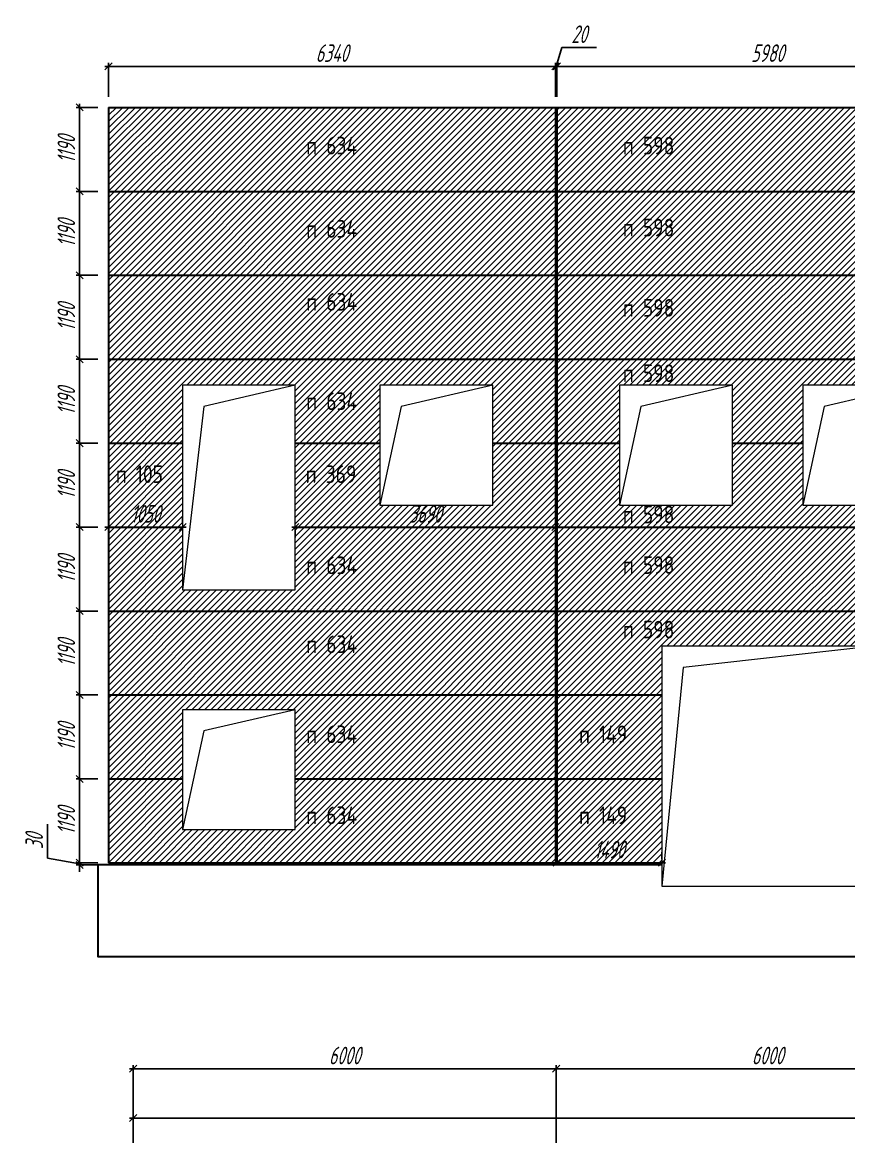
# Model space of a CAD drawing. Header units: millimetres. Extents: x -351329 to 406471, y -382937 to 111767.
# Drawn here: x -62228 to -50513, y -115689 to -99657 of the extents above; entities that cross this region are included whole.
import ezdxf

# ---------------------------------------------------------------- set-up
doc = ezdxf.new("R2010")
doc.units = ezdxf.units.MM
for name, color, linetype, lineweight in [('_Окна_двери', 131, 'Continuous', 15), ('_Оси', 90, 'Continuous', 13), ('_Размеры', 120, 'Continuous', 13), ('_Сендвичи', 230, 'Continuous', 30), ('_Стены', 7, 'Continuous', 30), ('выноска', 7, 'Continuous', 13), ('Нумерация RAL 6024', 91, 'Continuous', 30)]:
    doc.layers.add(name, color=color, linetype=linetype, lineweight=lineweight)
doc.layers.add('RAL 6024', color=7, linetype='Continuous', lineweight=13, true_color=0x008754)
doc.styles.add('Museo sans', font='CS_Gost2304.shx')
doc.styles.add('СПДС_размеры', font='spdswin.shx', dxfattribs={"width": 0.8, "oblique": 15})
doc.dimstyles.new('СПДС', dxfattribs={"dimtxt": 2.5, "dimasz": 1, "dimexe": 0.5, "dimexo": 1.5, "dimtad": 1, "dimdec": 0, "dimtxsty": 'СПДС_размеры', "dimblk": 'OBLIQUE', "dimcen": 2.5, "dimdle": 0.5, "dimadec": 8, "dimazin": 0, "dimtfac": 1, "dimtdec": 0, "dimtix": 1, "dimtmove": 0, "dimatfit": 3, "dimfxl": 1, "dimarcsym": 0})

# ---------------------------------------------------------------- blocks, each defined once
blk = doc.blocks.new('_Oblique')
at = {"layer": 'выноска', "color": 0, "lineweight": -2}
blk.add_line((-0.5, -0.5), (0.5, 0.5), dxfattribs=at)
blk = doc.blocks.new('*D258')
at = {"layer": '_Оси', "color": 0, "lineweight": -2, "transparency": 16777216}
for p, q in [((-60709, -115189), (-12609, -115189)), ((-60659, -115539), (-60659, -115139)), ((-12659, -115539), (-12659, -115139))]:
    blk.add_line(p, q, dxfattribs=at)
at = {"layer": 'Defpoints', "color": 0, "transparency": 16777216}
for p in [(-12659, -115189), (-60659, -115689), (-12659, -115689)]:
    blk.add_point(p, dxfattribs=at)
at = {"layer": '_Оси', "color": 0, "lineweight": -2, "transparency": 16777216, "xscale": 100, "yscale": 100, "zscale": 100, "rotation": 180}
blk.add_blockref('_Oblique', (-60659, -115189), dxfattribs=at)
at = {"layer": '_Оси', "color": 0, "lineweight": -2, "transparency": 16777216, "xscale": 100, "yscale": 100, "zscale": 100}
blk.add_blockref('_Oblique', (-12659, -115189), dxfattribs=at)
at = {"layer": '_Оси', "color": 0, "lineweight": 25, "transparency": 16777216, "insert": (-36659, -115001.5), "char_height": 250, "attachment_point": 5, "style": 'СПДС_размеры'}
blk.add_mtext('48000', dxfattribs=at)
blk = doc.blocks.new('*D259')
at = {"layer": '_Оси', "color": 0, "lineweight": -2, "transparency": 16777216}
for p, q in [((-60659, -115539), (-60659, -114439)), ((-54659, -115539), (-54659, -114439)), ((-60709, -114489), (-54609, -114489))]:
    blk.add_line(p, q, dxfattribs=at)
at = {"layer": 'Defpoints', "color": 0, "transparency": 16777216}
for p in [(-54659, -114489), (-60659, -115689), (-54659, -115689)]:
    blk.add_point(p, dxfattribs=at)
at = {"layer": '_Оси', "color": 0, "lineweight": -2, "transparency": 16777216, "xscale": 100, "yscale": 100, "zscale": 100, "rotation": 180}
blk.add_blockref('_Oblique', (-60659, -114489), dxfattribs=at)
at = {"layer": '_Оси', "color": 0, "lineweight": -2, "transparency": 16777216, "xscale": 100, "yscale": 100, "zscale": 100}
blk.add_blockref('_Oblique', (-54659, -114489), dxfattribs=at)
at = {"layer": '_Оси', "color": 0, "lineweight": 25, "transparency": 16777216, "insert": (-57659, -114301.5), "char_height": 250, "attachment_point": 5, "style": 'СПДС_размеры'}
blk.add_mtext('6000', dxfattribs=at)
blk = doc.blocks.new('*D260')
at = {"layer": '_Оси', "color": 0, "lineweight": -2, "transparency": 16777216}
for p, q in [((-54659, -115539), (-54659, -114439)), ((-48659, -115539), (-48659, -114439)), ((-54709, -114489), (-48609, -114489))]:
    blk.add_line(p, q, dxfattribs=at)
at = {"layer": 'Defpoints', "color": 0, "transparency": 16777216}
for p in [(-48659, -114489), (-54659, -115689), (-48659, -115689)]:
    blk.add_point(p, dxfattribs=at)
at = {"layer": '_Оси', "color": 0, "lineweight": -2, "transparency": 16777216, "xscale": 100, "yscale": 100, "zscale": 100, "rotation": 180}
blk.add_blockref('_Oblique', (-54659, -114489), dxfattribs=at)
at = {"layer": '_Оси', "color": 0, "lineweight": -2, "transparency": 16777216, "xscale": 100, "yscale": 100, "zscale": 100}
blk.add_blockref('_Oblique', (-48659, -114489), dxfattribs=at)
at = {"layer": '_Оси', "color": 0, "lineweight": 25, "transparency": 16777216, "insert": (-51659, -114301.5), "char_height": 250, "attachment_point": 5, "style": 'СПДС_размеры'}
blk.add_mtext('6000', dxfattribs=at)
blk = doc.blocks.new('*U267')
at = {"color": 0, "ltscale": 100}
blk.add_lwpolyline([(0, 0), (1600, 0), (1600, 1700), (0, 1700)], close=True, dxfattribs=at)
blk.add_lwpolyline([(1600, 1700), (300, 1400), (0, 0)], dxfattribs=at)
blk = doc.blocks.new('*U268')
at = {"color": 0, "ltscale": 100}
blk.add_lwpolyline([(0, 0), (3000, 0), (3000, 3400), (0, 3400)], close=True, dxfattribs=at)
blk.add_lwpolyline([(3000, 3400), (300, 3100), (0, 0)], dxfattribs=at)
blk = doc.blocks.new('*U271')
at = {"color": 0, "ltscale": 100}
blk.add_lwpolyline([(0, 0), (1600, 0), (1600, 2900), (0, 2900)], close=True, dxfattribs=at)
blk.add_lwpolyline([(1600, 2900), (300, 2600), (0, 0)], dxfattribs=at)
blk = doc.blocks.new('*D272')
at = {"layer": '_Размеры', "color": 0, "lineweight": -2, "ltscale": 100, "transparency": 16777216}
for p, q in [((-61420, -100809), (-61420, -102099)), ((-61159, -100859), (-61470, -100859)), ((-61159, -102049), (-61470, -102049))]:
    blk.add_line(p, q, dxfattribs=at)
at = {"layer": 'Defpoints', "color": 0, "ltscale": 100, "transparency": 16777216}
for p in [(-61009, -100859), (-61420, -102049), (-61009, -102049)]:
    blk.add_point(p, dxfattribs=at)
at = {"layer": '_Размеры', "color": 0, "lineweight": -2, "ltscale": 100, "transparency": 16777216, "xscale": 100, "yscale": 100, "zscale": 100}
for p, rotation in [((-61420, -100859), 90), ((-61420, -102049), 270)]:
    blk.add_blockref('_Oblique', p, dxfattribs=dict(at, rotation=rotation))
at = {"layer": '_Размеры', "color": 0, "ltscale": 100, "transparency": 16777216, "insert": (-61607.5, -101454), "char_height": 250, "attachment_point": 5, "rotation": 90, "style": 'СПДС_размеры'}
blk.add_mtext('1190', dxfattribs=at)
blk = doc.blocks.new('*D273')
at = {"layer": '_Размеры', "color": 0, "lineweight": -2, "ltscale": 100, "transparency": 16777216}
for p, q in [((-61159, -102049), (-61470, -102049)), ((-61420, -101999), (-61420, -103289)), ((-61159, -103239), (-61470, -103239))]:
    blk.add_line(p, q, dxfattribs=at)
at = {"layer": 'Defpoints', "color": 0, "ltscale": 100, "transparency": 16777216}
for p in [(-61009, -102049), (-61420, -103239), (-61009, -103239)]:
    blk.add_point(p, dxfattribs=at)
at = {"layer": '_Размеры', "color": 0, "lineweight": -2, "ltscale": 100, "transparency": 16777216, "xscale": 100, "yscale": 100, "zscale": 100}
for p, rotation in [((-61420, -102049), 90), ((-61420, -103239), 270)]:
    blk.add_blockref('_Oblique', p, dxfattribs=dict(at, rotation=rotation))
at = {"layer": '_Размеры', "color": 0, "ltscale": 100, "transparency": 16777216, "insert": (-61607.5, -102644), "char_height": 250, "attachment_point": 5, "rotation": 90, "style": 'СПДС_размеры'}
blk.add_mtext('1190', dxfattribs=at)
blk = doc.blocks.new('*D274')
at = {"layer": '_Размеры', "color": 0, "lineweight": -2, "ltscale": 100, "transparency": 16777216}
for p, q in [((-61159, -103239), (-61470, -103239)), ((-61420, -103189), (-61420, -104479)), ((-61159, -104429), (-61470, -104429))]:
    blk.add_line(p, q, dxfattribs=at)
at = {"layer": 'Defpoints', "color": 0, "ltscale": 100, "transparency": 16777216}
for p in [(-61009, -103239), (-61420, -104429), (-61009, -104429)]:
    blk.add_point(p, dxfattribs=at)
at = {"layer": '_Размеры', "color": 0, "lineweight": -2, "ltscale": 100, "transparency": 16777216, "xscale": 100, "yscale": 100, "zscale": 100}
for p, rotation in [((-61420, -103239), 90), ((-61420, -104429), 270)]:
    blk.add_blockref('_Oblique', p, dxfattribs=dict(at, rotation=rotation))
at = {"layer": '_Размеры', "color": 0, "ltscale": 100, "transparency": 16777216, "insert": (-61607.5, -103834), "char_height": 250, "attachment_point": 5, "rotation": 90, "style": 'СПДС_размеры'}
blk.add_mtext('1190', dxfattribs=at)
blk = doc.blocks.new('*D275')
at = {"layer": '_Размеры', "color": 0, "lineweight": -2, "ltscale": 100, "transparency": 16777216}
for p, q in [((-61159, -104429), (-61470, -104429)), ((-61420, -104379), (-61420, -105669)), ((-61159, -105619), (-61470, -105619))]:
    blk.add_line(p, q, dxfattribs=at)
at = {"layer": 'Defpoints', "color": 0, "ltscale": 100, "transparency": 16777216}
for p in [(-61009, -104429), (-61420, -105619), (-61009, -105619)]:
    blk.add_point(p, dxfattribs=at)
at = {"layer": '_Размеры', "color": 0, "lineweight": -2, "ltscale": 100, "transparency": 16777216, "xscale": 100, "yscale": 100, "zscale": 100}
for p, rotation in [((-61420, -104429), 90), ((-61420, -105619), 270)]:
    blk.add_blockref('_Oblique', p, dxfattribs=dict(at, rotation=rotation))
at = {"layer": '_Размеры', "color": 0, "ltscale": 100, "transparency": 16777216, "insert": (-61607.5, -105024), "char_height": 250, "attachment_point": 5, "rotation": 90, "style": 'СПДС_размеры'}
blk.add_mtext('1190', dxfattribs=at)
blk = doc.blocks.new('*D276')
at = {"layer": '_Размеры', "color": 0, "lineweight": -2, "ltscale": 100, "transparency": 16777216}
for p, q in [((-61159, -105619), (-61470, -105619)), ((-61420, -105569), (-61420, -106859)), ((-61159, -106809), (-61470, -106809))]:
    blk.add_line(p, q, dxfattribs=at)
at = {"layer": 'Defpoints', "color": 0, "ltscale": 100, "transparency": 16777216}
for p in [(-61009, -105619), (-61420, -106809), (-61009, -106809)]:
    blk.add_point(p, dxfattribs=at)
at = {"layer": '_Размеры', "color": 0, "lineweight": -2, "ltscale": 100, "transparency": 16777216, "xscale": 100, "yscale": 100, "zscale": 100}
for p, rotation in [((-61420, -105619), 90), ((-61420, -106809), 270)]:
    blk.add_blockref('_Oblique', p, dxfattribs=dict(at, rotation=rotation))
at = {"layer": '_Размеры', "color": 0, "ltscale": 100, "transparency": 16777216, "insert": (-61607.5, -106214), "char_height": 250, "attachment_point": 5, "rotation": 90, "style": 'СПДС_размеры'}
blk.add_mtext('1190', dxfattribs=at)
blk = doc.blocks.new('*D277')
at = {"layer": '_Размеры', "color": 0, "lineweight": -2, "ltscale": 100, "transparency": 16777216}
for p, q in [((-61420, -106759), (-61420, -108049)), ((-61159, -106809), (-61470, -106809)), ((-61159, -107999), (-61470, -107999))]:
    blk.add_line(p, q, dxfattribs=at)
at = {"layer": 'Defpoints', "color": 0, "ltscale": 100, "transparency": 16777216}
for p in [(-61009, -106809), (-61420, -107999), (-61009, -107999)]:
    blk.add_point(p, dxfattribs=at)
at = {"layer": '_Размеры', "color": 0, "lineweight": -2, "ltscale": 100, "transparency": 16777216, "xscale": 100, "yscale": 100, "zscale": 100}
for p, rotation in [((-61420, -106809), 90), ((-61420, -107999), 270)]:
    blk.add_blockref('_Oblique', p, dxfattribs=dict(at, rotation=rotation))
at = {"layer": '_Размеры', "color": 0, "ltscale": 100, "transparency": 16777216, "insert": (-61607.5, -107404), "char_height": 250, "attachment_point": 5, "rotation": 90, "style": 'СПДС_размеры'}
blk.add_mtext('1190', dxfattribs=at)
blk = doc.blocks.new('*D278')
at = {"layer": '_Размеры', "color": 0, "lineweight": -2, "ltscale": 100, "transparency": 16777216}
for p, q in [((-61159, -107999), (-61470, -107999)), ((-61420, -107949), (-61420, -109239)), ((-61159, -109189), (-61470, -109189))]:
    blk.add_line(p, q, dxfattribs=at)
at = {"layer": 'Defpoints', "color": 0, "ltscale": 100, "transparency": 16777216}
for p in [(-61009, -107999), (-61420, -109189), (-61009, -109189)]:
    blk.add_point(p, dxfattribs=at)
at = {"layer": '_Размеры', "color": 0, "lineweight": -2, "ltscale": 100, "transparency": 16777216, "xscale": 100, "yscale": 100, "zscale": 100}
for p, rotation in [((-61420, -107999), 90), ((-61420, -109189), 270)]:
    blk.add_blockref('_Oblique', p, dxfattribs=dict(at, rotation=rotation))
at = {"layer": '_Размеры', "color": 0, "ltscale": 100, "transparency": 16777216, "insert": (-61607.5, -108594), "char_height": 250, "attachment_point": 5, "rotation": 90, "style": 'СПДС_размеры'}
blk.add_mtext('1190', dxfattribs=at)
blk = doc.blocks.new('*D279')
at = {"layer": '_Размеры', "color": 0, "lineweight": -2, "ltscale": 100, "transparency": 16777216}
for p, q in [((-61420, -109139), (-61420, -110429)), ((-61159, -109189), (-61470, -109189)), ((-61159, -110379), (-61470, -110379))]:
    blk.add_line(p, q, dxfattribs=at)
at = {"layer": 'Defpoints', "color": 0, "ltscale": 100, "transparency": 16777216}
for p in [(-61009, -109189), (-61420, -110379), (-61009, -110379)]:
    blk.add_point(p, dxfattribs=at)
at = {"layer": '_Размеры', "color": 0, "lineweight": -2, "ltscale": 100, "transparency": 16777216, "xscale": 100, "yscale": 100, "zscale": 100}
for p, rotation in [((-61420, -109189), 90), ((-61420, -110379), 270)]:
    blk.add_blockref('_Oblique', p, dxfattribs=dict(at, rotation=rotation))
at = {"layer": '_Размеры', "color": 0, "ltscale": 100, "transparency": 16777216, "insert": (-61607.5, -109784), "char_height": 250, "attachment_point": 5, "rotation": 90, "style": 'СПДС_размеры'}
blk.add_mtext('1190', dxfattribs=at)
blk = doc.blocks.new('*D280')
at = {"layer": '_Размеры', "color": 0, "lineweight": -2, "ltscale": 100, "transparency": 16777216}
for p, q in [((-61159, -110379), (-61470, -110379)), ((-61420, -110329), (-61420, -111619)), ((-61159, -111569), (-61470, -111569))]:
    blk.add_line(p, q, dxfattribs=at)
at = {"layer": 'Defpoints', "color": 0, "ltscale": 100, "transparency": 16777216}
for p in [(-61009, -110379), (-61420, -111569), (-61009, -111569)]:
    blk.add_point(p, dxfattribs=at)
at = {"layer": '_Размеры', "color": 0, "lineweight": -2, "ltscale": 100, "transparency": 16777216, "xscale": 100, "yscale": 100, "zscale": 100}
for p, rotation in [((-61420, -110379), 90), ((-61420, -111569), 270)]:
    blk.add_blockref('_Oblique', p, dxfattribs=dict(at, rotation=rotation))
at = {"layer": '_Размеры', "color": 0, "ltscale": 100, "transparency": 16777216, "insert": (-61607.5, -110974), "char_height": 250, "attachment_point": 5, "rotation": 90, "style": 'СПДС_размеры'}
blk.add_mtext('1190', dxfattribs=at)
blk = doc.blocks.new('*D281')
at = {"layer": '_Размеры', "color": 0, "lineweight": -2, "ltscale": 100, "transparency": 16777216}
for p, q in [((-61876, -111503), (-61876, -111023)), ((-61420, -111584), (-61876, -111503)), ((-61159, -111569), (-61470, -111569)), ((-61420, -111569), (-61420, -111469)), ((-61420, -111569), (-61420, -111599)), ((-61420, -111569), (-61420, -111599)), ((-61159, -111599), (-61470, -111599)), ((-61420, -111599), (-61420, -111699))]:
    blk.add_line(p, q, dxfattribs=at)
at = {"layer": 'Defpoints', "color": 0, "ltscale": 100, "transparency": 16777216}
for p in [(-61009, -111569), (-61420, -111599), (-61009, -111599)]:
    blk.add_point(p, dxfattribs=at)
at = {"layer": '_Размеры', "color": 0, "lineweight": -2, "ltscale": 100, "transparency": 16777216, "xscale": 100, "yscale": 100, "zscale": 100}
for p, rotation in [((-61420, -111569), 270), ((-61420, -111599), 90)]:
    blk.add_blockref('_Oblique', p, dxfattribs=dict(at, rotation=rotation))
at = {"layer": '_Размеры', "color": 0, "ltscale": 100, "transparency": 16777216, "insert": (-62064, -111263), "char_height": 250, "attachment_point": 5, "rotation": 90, "style": 'СПДС_размеры'}
blk.add_mtext('30', dxfattribs=at)
blk = doc.blocks.new('*D282')
at = {"layer": '_Размеры', "color": 0, "lineweight": -2, "ltscale": 100, "transparency": 16777216}
for p, q in [((-61059, -100277), (-54619, -100277)), ((-61009, -100709), (-61009, -100227)), ((-54669, -100709), (-54669, -100227))]:
    blk.add_line(p, q, dxfattribs=at)
at = {"layer": 'Defpoints', "color": 0, "ltscale": 100, "transparency": 16777216}
for p in [(-54669, -100277), (-61009, -100859), (-54669, -100859)]:
    blk.add_point(p, dxfattribs=at)
at = {"layer": '_Размеры', "color": 0, "lineweight": -2, "ltscale": 100, "transparency": 16777216, "xscale": 100, "yscale": 100, "zscale": 100, "rotation": 180}
blk.add_blockref('_Oblique', (-61009, -100277), dxfattribs=at)
at = {"layer": '_Размеры', "color": 0, "lineweight": -2, "ltscale": 100, "transparency": 16777216, "xscale": 100, "yscale": 100, "zscale": 100}
blk.add_blockref('_Oblique', (-54669, -100277), dxfattribs=at)
at = {"layer": '_Размеры', "color": 0, "ltscale": 100, "transparency": 16777216, "insert": (-57839, -100089.5), "char_height": 250, "attachment_point": 5, "style": 'СПДС_размеры'}
blk.add_mtext('6340', dxfattribs=at)
blk = doc.blocks.new('*D283')
at = {"layer": '_Размеры', "color": 0, "lineweight": -2, "ltscale": 100, "transparency": 16777216}
for p, q in [((-54659, -100277), (-54578, -100008)), ((-54578, -100008), (-54085, -100008)), ((-54669, -100277), (-54769, -100277)), ((-54669, -100709), (-54669, -100227)), ((-54669, -100277), (-54649, -100277)), ((-54669, -100277), (-54649, -100277)), ((-54649, -100709), (-54649, -100227)), ((-54649, -100277), (-54549, -100277))]:
    blk.add_line(p, q, dxfattribs=at)
at = {"layer": 'Defpoints', "color": 0, "ltscale": 100, "transparency": 16777216}
for p in [(-54649, -100277), (-54669, -100859), (-54649, -100859)]:
    blk.add_point(p, dxfattribs=at)
at = {"layer": '_Размеры', "color": 0, "lineweight": -2, "ltscale": 100, "transparency": 16777216, "xscale": 100, "yscale": 100, "zscale": 100}
blk.add_blockref('_Oblique', (-54669, -100277), dxfattribs=at)
at = {"layer": '_Размеры', "color": 0, "lineweight": -2, "ltscale": 100, "transparency": 16777216, "xscale": 100, "yscale": 100, "zscale": 100, "rotation": 180}
blk.add_blockref('_Oblique', (-54649, -100277), dxfattribs=at)
at = {"layer": '_Размеры', "color": 0, "ltscale": 100, "transparency": 16777216, "insert": (-54332, -99821), "char_height": 250, "attachment_point": 5, "style": 'СПДС_размеры'}
blk.add_mtext('20', dxfattribs=at)
blk = doc.blocks.new('*D284')
at = {"layer": '_Размеры', "color": 0, "lineweight": -2, "ltscale": 100, "transparency": 16777216}
for p, q in [((-54699, -100277), (-48619, -100277)), ((-54649, -100709), (-54649, -100227)), ((-48669, -100709), (-48669, -100227))]:
    blk.add_line(p, q, dxfattribs=at)
at = {"layer": 'Defpoints', "color": 0, "ltscale": 100, "transparency": 16777216}
for p in [(-48669, -100277), (-54649, -100859), (-48669, -100859)]:
    blk.add_point(p, dxfattribs=at)
at = {"layer": '_Размеры', "color": 0, "lineweight": -2, "ltscale": 100, "transparency": 16777216, "xscale": 100, "yscale": 100, "zscale": 100, "rotation": 180}
blk.add_blockref('_Oblique', (-54649, -100277), dxfattribs=at)
at = {"layer": '_Размеры', "color": 0, "lineweight": -2, "ltscale": 100, "transparency": 16777216, "xscale": 100, "yscale": 100, "zscale": 100}
blk.add_blockref('_Oblique', (-48669, -100277), dxfattribs=at)
at = {"layer": '_Размеры', "color": 0, "ltscale": 100, "transparency": 16777216, "insert": (-51659, -100089.5), "char_height": 250, "attachment_point": 5, "style": 'СПДС_размеры'}
blk.add_mtext('5980', dxfattribs=at)
blk = doc.blocks.new('*D297')
at = {"layer": '_Размеры', "color": 0, "lineweight": -2, "ltscale": 100, "transparency": 16777216}
for p, q in [((-61009, -106659), (-61009, -106759)), ((-59959, -106659), (-59959, -106759)), ((-61059, -106809), (-59909, -106809))]:
    blk.add_line(p, q, dxfattribs=at)
at = {"layer": 'Defpoints', "color": 0, "ltscale": 100, "transparency": 16777216}
for p in [(-61009, -106809), (-59959, -106809), (-59959, -106809)]:
    blk.add_point(p, dxfattribs=at)
at = {"layer": '_Размеры', "color": 0, "lineweight": -2, "ltscale": 100, "transparency": 16777216, "xscale": 100, "yscale": 100, "zscale": 100, "rotation": 180}
blk.add_blockref('_Oblique', (-61009, -106809), dxfattribs=at)
at = {"layer": '_Размеры', "color": 0, "lineweight": -2, "ltscale": 100, "transparency": 16777216, "xscale": 100, "yscale": 100, "zscale": 100}
blk.add_blockref('_Oblique', (-59959, -106809), dxfattribs=at)
at = {"layer": '_Размеры', "color": 0, "ltscale": 100, "transparency": 16777216, "insert": (-60484, -106621.5), "char_height": 250, "attachment_point": 5, "style": 'СПДС_размеры'}
blk.add_mtext('1050', dxfattribs=at)
blk = doc.blocks.new('*D298')
at = {"layer": '_Размеры', "color": 0, "lineweight": -2, "ltscale": 100, "transparency": 16777216}
for p, q in [((-54669, -106659), (-54669, -106759)), ((-58409, -106809), (-54619, -106809)), ((-58359, -106959), (-58359, -106859))]:
    blk.add_line(p, q, dxfattribs=at)
at = {"layer": 'Defpoints', "color": 0, "ltscale": 100, "transparency": 16777216}
for p in [(-58359, -106809), (-54669, -106809), (-54669, -106809)]:
    blk.add_point(p, dxfattribs=at)
at = {"layer": '_Размеры', "color": 0, "lineweight": -2, "ltscale": 100, "transparency": 16777216, "xscale": 100, "yscale": 100, "zscale": 100, "rotation": 180}
blk.add_blockref('_Oblique', (-58359, -106809), dxfattribs=at)
at = {"layer": '_Размеры', "color": 0, "lineweight": -2, "ltscale": 100, "transparency": 16777216, "xscale": 100, "yscale": 100, "zscale": 100}
blk.add_blockref('_Oblique', (-54669, -106809), dxfattribs=at)
at = {"layer": '_Размеры', "color": 0, "ltscale": 100, "transparency": 16777216, "insert": (-56514, -106621.5), "char_height": 250, "attachment_point": 5, "style": 'СПДС_размеры'}
blk.add_mtext('3690', dxfattribs=at)
blk = doc.blocks.new('*D299')
at = {"layer": '_Размеры', "color": 0, "lineweight": -2, "ltscale": 100, "transparency": 16777216}
for p, q in [((-54649, -111419), (-54649, -111519)), ((-53159, -111419), (-53159, -111519)), ((-54699, -111569), (-53109, -111569))]:
    blk.add_line(p, q, dxfattribs=at)
at = {"layer": 'Defpoints', "color": 0, "ltscale": 100, "transparency": 16777216}
for p in [(-54649, -111569), (-53159, -111569), (-53159, -111569)]:
    blk.add_point(p, dxfattribs=at)
at = {"layer": '_Размеры', "color": 0, "lineweight": -2, "ltscale": 100, "transparency": 16777216, "xscale": 100, "yscale": 100, "zscale": 100, "rotation": 180}
blk.add_blockref('_Oblique', (-54649, -111569), dxfattribs=at)
at = {"layer": '_Размеры', "color": 0, "lineweight": -2, "ltscale": 100, "transparency": 16777216, "xscale": 100, "yscale": 100, "zscale": 100}
blk.add_blockref('_Oblique', (-53159, -111569), dxfattribs=at)
at = {"layer": '_Размеры', "color": 0, "ltscale": 100, "transparency": 16777216, "insert": (-53904, -111381.5), "char_height": 250, "attachment_point": 5, "style": 'СПДС_размеры'}
blk.add_mtext('1490', dxfattribs=at)

msp = doc.modelspace()

# ---------------------------------------------------------------- hatches: boundary and pattern name
at = {"layer": 'RAL 6024', "ltscale": 100}
h = msp.add_hatch(dxfattribs=at)
h.set_pattern_fill('ANSI31', color=256, scale=20)
h.paths.add_polyline_path([(-12859, -100859), (-61009, -100859), (-61009, -111569), (-53159, -111569), (-53159, -108499), (-50159, -108499), (-50159, -111569), (-47159, -111569), (-47159, -108499), (-44159, -108499), (-44159, -111569), (-41159, -111569), (-41159, -108499), (-38159, -108499), (-38159, -111569), (-35159, -111569), (-35159, -108499), (-32159, -108499), (-32159, -111569), (-29159, -111569), (-29159, -108499), (-26159, -108499), (-26159, -111569), (-23159, -111569), (-23159, -108499), (-20159, -108499), (-20159, -111569), (-14959, -111569), (-14959, -109799), (-13759, -109799), (-13759, -111569), (-12859, -111569)])
h.paths.add_polyline_path([(-37559, -104799), (-37559, -106499), (-39159, -106499), (-39159, -104799)], flags=16)
h.paths.add_polyline_path([(-35759, -104799), (-34159, -104799), (-34159, -106499), (-35759, -106499)], flags=16)
h.paths.add_polyline_path([(-40159, -104799), (-40159, -106499), (-41759, -106499), (-41759, -104799)], flags=16)
h.paths.add_polyline_path([(-33159, -104799), (-31559, -104799), (-31559, -106499), (-33159, -106499)], flags=16)
h.paths.add_polyline_path([(-43559, -104799), (-43559, -106499), (-45159, -106499), (-45159, -104799)], flags=16)
h.paths.add_polyline_path([(-29759, -104799), (-28159, -104799), (-28159, -106499), (-29759, -106499)], flags=16)
h.paths.add_polyline_path([(-46159, -104799), (-46159, -106499), (-47759, -106499), (-47759, -104799)], flags=16)
h.paths.add_polyline_path([(-27159, -104799), (-25559, -104799), (-25559, -106499), (-27159, -106499)], flags=16)
h.paths.add_polyline_path([(-49559, -104799), (-49559, -106499), (-51159, -106499), (-51159, -104799)], flags=16)
h.paths.add_polyline_path([(-23759, -104799), (-22159, -104799), (-22159, -106499), (-23759, -106499)], flags=16)
h.paths.add_polyline_path([(-52159, -104799), (-52159, -106499), (-53759, -106499), (-53759, -104799)], flags=16)
h.paths.add_polyline_path([(-21159, -104799), (-19559, -104799), (-19559, -106499), (-21159, -106499)], flags=16)
h.paths.add_polyline_path([(-55559, -104799), (-55559, -106499), (-57159, -106499), (-57159, -104799)], flags=16)
h.paths.add_polyline_path([(-17759, -104799), (-16159, -104799), (-16159, -106499), (-17759, -106499)], flags=16)
h.paths.add_polyline_path([(-58359, -104799), (-58359, -107699), (-59959, -107699), (-59959, -104799)], flags=16)
h.paths.add_polyline_path([(-58359, -109399), (-58359, -111099), (-59959, -111099), (-59959, -109399)], flags=16)
h.paths.add_polyline_path([(-14959, -104799), (-13359, -104799), (-13359, -107699), (-14959, -107699)], flags=16)
h.paths.add_polyline_path([(-60942.2, -106806.9), (-60150.5, -106806.9), (-60051.2, -106436.1), (-60842.8, -106436.1)], flags=24)
h.paths.add_polyline_path([(-56973.8, -106806.9), (-56144, -106806.9), (-56044.7, -106436.1), (-56874.4, -106436.1)], flags=24)
h.paths.add_polyline_path([(-54362.2, -111566.9), (-53570.5, -111566.9), (-53471.2, -111196.1), (-54262.8, -111196.1)], flags=24)
h.paths.add_polyline_path([(-49118.8, -111566.9), (-48289, -111566.9), (-48189.7, -111196.1), (-49019.4, -111196.1)], flags=24)
h.paths.add_polyline_path([(-43118.8, -111566.9), (-42289, -111566.9), (-42189.7, -111196.1), (-43019.4, -111196.1)], flags=24)
h.paths.add_polyline_path([(-37118.8, -111566.9), (-36289, -111566.9), (-36189.7, -111196.1), (-37019.4, -111196.1)], flags=24)
h.paths.add_polyline_path([(-31118.8, -111566.9), (-30289, -111566.9), (-30189.7, -111196.1), (-31019.4, -111196.1)], flags=24)
h.paths.add_polyline_path([(-25118.8, -111566.9), (-24289, -111566.9), (-24189.7, -111196.1), (-25019.4, -111196.1)], flags=24)
h.paths.add_polyline_path([(-19872.2, -111566.9), (-19080.5, -111566.9), (-18981.2, -111196.1), (-19772.8, -111196.1)], flags=24)
h.paths.add_polyline_path([(-13676.7, -111566.9), (-13037.4, -111566.9), (-12938.1, -111196.1), (-13577.4, -111196.1)], flags=24)
h.paths.add_polyline_path([(-17263.8, -111566.9), (-16434, -111566.9), (-16334.7, -111196.1), (-17164.4, -111196.1)], flags=24)
h.paths.add_polyline_path([(-13473.6, -106806.9), (-12834.3, -106806.9), (-12734.9, -106436.1), (-13374.2, -106436.1)], flags=9)
h.paths.add_polyline_path([(-17263.8, -106806.9), (-16434, -106806.9), (-16334.7, -106436.1), (-17164.4, -106436.1)], flags=24)
h.paths.add_polyline_path([(-25880.6, -111096.4), (-24975.4, -111096.4), (-24975.4, -110705.9), (-25880.6, -110705.9)], flags=24)
h.paths.add_polyline_path([(-25880.6, -109947.4), (-24975.4, -109947.4), (-24975.4, -109556.9), (-25880.6, -109556.9)], flags=24)
h.paths.add_polyline_path([(-31772.6, -111096.4), (-30867.4, -111096.4), (-30867.4, -110705.9), (-31772.6, -110705.9)], flags=24)
h.paths.add_polyline_path([(-31772.6, -109947.4), (-30867.4, -109947.4), (-30867.4, -109556.9), (-31772.6, -109556.9)], flags=24)
h.paths.add_polyline_path([(-37818.6, -111096.4), (-36913.4, -111096.4), (-36913.4, -110705.9), (-37818.6, -110705.9)], flags=24)
h.paths.add_polyline_path([(-37818.6, -109947.4), (-36913.4, -109947.4), (-36913.4, -109556.9), (-37818.6, -109556.9)], flags=24)
h.paths.add_polyline_path([(-43831.6, -111096.4), (-42926.4, -111096.4), (-42926.4, -110705.9), (-43831.6, -110705.9)], flags=24)
h.paths.add_polyline_path([(-43831.6, -109947.4), (-42926.4, -109947.4), (-42926.4, -109556.9), (-43831.6, -109556.9)], flags=24)
h.paths.add_polyline_path([(-49828.6, -111096.4), (-48923.4, -111096.4), (-48923.4, -110705.9), (-49828.6, -110705.9)], flags=24)
h.paths.add_polyline_path([(-49828.6, -109947.4), (-48923.4, -109947.4), (-48923.4, -109556.9), (-49828.6, -109556.9)], flags=24)
h.paths.add_polyline_path([(-19816.6, -111101.6), (-18928.3, -111101.6), (-18928.3, -110704.9), (-19816.6, -110704.9)], flags=24)
h.paths.add_polyline_path([(-19816.6, -109952.6), (-18928.3, -109952.6), (-18928.3, -109555.9), (-19816.6, -109555.9)], flags=24)
h.paths.add_polyline_path([(-54363.6, -111101.6), (-53475.3, -111101.6), (-53475.3, -110704.9), (-54363.6, -110704.9)], flags=24)
h.paths.add_polyline_path([(-54363.6, -109952.6), (-53475.3, -109952.6), (-53475.3, -109555.9), (-54363.6, -109555.9)], flags=24)
h.paths.add_polyline_path([(-13645.6, -106386.4), (-12927.9, -106386.4), (-12927.9, -105995.9), (-13645.6, -105995.9)], flags=24)
h.paths.add_polyline_path([(-13760.6, -111069.6), (-13040.9, -111069.6), (-13040.9, -110672.9), (-13760.6, -110672.9)], flags=25)
h.paths.add_polyline_path([(-16031.2, -111073.2), (-15098.2, -111073.2), (-15098.2, -110654.8), (-16031.2, -110654.8)], flags=24)
h.paths.add_polyline_path([(-16031.2, -106395.2), (-15098.2, -106395.2), (-15098.2, -105976.8), (-16031.2, -105976.8)], flags=24)
h.paths.add_polyline_path([(-17576.6, -109925.6), (-16644.5, -109925.6), (-16644.5, -109528.9), (-17576.6, -109528.9)], flags=24)
h.paths.add_polyline_path([(-17576.6, -108678.6), (-16644.5, -108678.6), (-16644.5, -108281.9), (-17576.6, -108281.9)], flags=24)
h.paths.add_polyline_path([(-17576.6, -107583.6), (-16644.5, -107583.6), (-16644.5, -107186.9), (-17576.6, -107186.9)], flags=24)
h.paths.add_polyline_path([(-17576.6, -104818.6), (-16644.5, -104818.6), (-16644.5, -104421.9), (-17576.6, -104421.9)], flags=24)
h.paths.add_polyline_path([(-17576.6, -103886.6), (-16644.5, -103886.6), (-16644.5, -103489.9), (-17576.6, -103489.9)], flags=24)
h.paths.add_polyline_path([(-17576.6, -102815.6), (-16644.5, -102815.6), (-16644.5, -102418.9), (-17576.6, -102418.9)], flags=24)
h.paths.add_polyline_path([(-17576.6, -101606.6), (-16644.5, -101606.6), (-16644.5, -101209.9), (-17576.6, -101209.9)], flags=24)
h.paths.add_polyline_path([(-23643.6, -108468.6), (-22736.4, -108468.6), (-22736.4, -108071.9), (-23643.6, -108071.9)], flags=24)
h.paths.add_polyline_path([(-23643.6, -107553.6), (-22736.4, -107553.6), (-22736.4, -107156.9), (-23643.6, -107156.9)], flags=24)
h.paths.add_polyline_path([(-23643.6, -106836.6), (-22736.4, -106836.6), (-22736.4, -106439.9), (-23643.6, -106439.9)], flags=24)
h.paths.add_polyline_path([(-23643.6, -104833.6), (-22736.4, -104833.6), (-22736.4, -104436.9), (-23643.6, -104436.9)], flags=24)
h.paths.add_polyline_path([(-23643.6, -103906.6), (-22736.4, -103906.6), (-22736.4, -103509.9), (-23643.6, -103509.9)], flags=24)
h.paths.add_polyline_path([(-23643.6, -102768.6), (-22736.4, -102768.6), (-22736.4, -102371.9), (-23643.6, -102371.9)], flags=24)
h.paths.add_polyline_path([(-23643.6, -101606.6), (-22736.4, -101606.6), (-22736.4, -101209.9), (-23643.6, -101209.9)], flags=24)
h.paths.add_polyline_path([(-29726.6, -108468.6), (-28819.4, -108468.6), (-28819.4, -108071.9), (-29726.6, -108071.9)], flags=24)
h.paths.add_polyline_path([(-29726.6, -107553.6), (-28819.4, -107553.6), (-28819.4, -107156.9), (-29726.6, -107156.9)], flags=24)
h.paths.add_polyline_path([(-29726.6, -106836.6), (-28819.4, -106836.6), (-28819.4, -106439.9), (-29726.6, -106439.9)], flags=24)
h.paths.add_polyline_path([(-29726.6, -104833.6), (-28819.4, -104833.6), (-28819.4, -104436.9), (-29726.6, -104436.9)], flags=24)
h.paths.add_polyline_path([(-29726.6, -103906.6), (-28819.4, -103906.6), (-28819.4, -103509.9), (-29726.6, -103509.9)], flags=24)
h.paths.add_polyline_path([(-29726.6, -102768.6), (-28819.4, -102768.6), (-28819.4, -102371.9), (-29726.6, -102371.9)], flags=24)
h.paths.add_polyline_path([(-29726.6, -101606.6), (-28819.4, -101606.6), (-28819.4, -101209.9), (-29726.6, -101209.9)], flags=24)
h.paths.add_polyline_path([(-35663.6, -108468.6), (-34756.4, -108468.6), (-34756.4, -108071.9), (-35663.6, -108071.9)], flags=24)
h.paths.add_polyline_path([(-35663.6, -107553.6), (-34756.4, -107553.6), (-34756.4, -107156.9), (-35663.6, -107156.9)], flags=24)
h.paths.add_polyline_path([(-35663.6, -106836.6), (-34756.4, -106836.6), (-34756.4, -106439.9), (-35663.6, -106439.9)], flags=24)
h.paths.add_polyline_path([(-35663.6, -104833.6), (-34756.4, -104833.6), (-34756.4, -104436.9), (-35663.6, -104436.9)], flags=24)
h.paths.add_polyline_path([(-35663.6, -103906.6), (-34756.4, -103906.6), (-34756.4, -103509.9), (-35663.6, -103509.9)], flags=24)
h.paths.add_polyline_path([(-35663.6, -102768.6), (-34756.4, -102768.6), (-34756.4, -102371.9), (-35663.6, -102371.9)], flags=24)
h.paths.add_polyline_path([(-35663.6, -101606.6), (-34756.4, -101606.6), (-34756.4, -101209.9), (-35663.6, -101209.9)], flags=24)
h.paths.add_polyline_path([(-41727.6, -108468.6), (-40820.4, -108468.6), (-40820.4, -108071.9), (-41727.6, -108071.9)], flags=24)
h.paths.add_polyline_path([(-41727.6, -107553.6), (-40820.4, -107553.6), (-40820.4, -107156.9), (-41727.6, -107156.9)], flags=24)
h.paths.add_polyline_path([(-41727.6, -106836.6), (-40820.4, -106836.6), (-40820.4, -106439.9), (-41727.6, -106439.9)], flags=24)
h.paths.add_polyline_path([(-41727.6, -104833.6), (-40820.4, -104833.6), (-40820.4, -104436.9), (-41727.6, -104436.9)], flags=24)
h.paths.add_polyline_path([(-41727.6, -103906.6), (-40820.4, -103906.6), (-40820.4, -103509.9), (-41727.6, -103509.9)], flags=24)
h.paths.add_polyline_path([(-41727.6, -102768.6), (-40820.4, -102768.6), (-40820.4, -102371.9), (-41727.6, -102371.9)], flags=24)
h.paths.add_polyline_path([(-41727.6, -101606.6), (-40820.4, -101606.6), (-40820.4, -101209.9), (-41727.6, -101209.9)], flags=24)
h.paths.add_polyline_path([(-47705.6, -108468.6), (-46798.4, -108468.6), (-46798.4, -108071.9), (-47705.6, -108071.9)], flags=24)
h.paths.add_polyline_path([(-47705.6, -107553.6), (-46798.4, -107553.6), (-46798.4, -107156.9), (-47705.6, -107156.9)], flags=24)
h.paths.add_polyline_path([(-47705.6, -106836.6), (-46798.4, -106836.6), (-46798.4, -106439.9), (-47705.6, -106439.9)], flags=24)
h.paths.add_polyline_path([(-47705.6, -104833.6), (-46798.4, -104833.6), (-46798.4, -104436.9), (-47705.6, -104436.9)], flags=24)
h.paths.add_polyline_path([(-47705.6, -103906.6), (-46798.4, -103906.6), (-46798.4, -103509.9), (-47705.6, -103509.9)], flags=24)
h.paths.add_polyline_path([(-47705.6, -102768.6), (-46798.4, -102768.6), (-46798.4, -102371.9), (-47705.6, -102371.9)], flags=24)
h.paths.add_polyline_path([(-47705.6, -101606.6), (-46798.4, -101606.6), (-46798.4, -101209.9), (-47705.6, -101209.9)], flags=24)
h.paths.add_polyline_path([(-53741.6, -108468.6), (-52834.4, -108468.6), (-52834.4, -108071.9), (-53741.6, -108071.9)], flags=24)
h.paths.add_polyline_path([(-53741.6, -107553.6), (-52834.4, -107553.6), (-52834.4, -107156.9), (-53741.6, -107156.9)], flags=24)
h.paths.add_polyline_path([(-53741.6, -106836.6), (-52834.4, -106836.6), (-52834.4, -106439.9), (-53741.6, -106439.9)], flags=24)
h.paths.add_polyline_path([(-53741.6, -104833.6), (-52834.4, -104833.6), (-52834.4, -104436.9), (-53741.6, -104436.9)], flags=24)
h.paths.add_polyline_path([(-53741.6, -103906.6), (-52834.4, -103906.6), (-52834.4, -103509.9), (-53741.6, -103509.9)], flags=24)
h.paths.add_polyline_path([(-53741.6, -102768.6), (-52834.4, -102768.6), (-52834.4, -102371.9), (-53741.6, -102371.9)], flags=24)
h.paths.add_polyline_path([(-53741.6, -101606.6), (-52834.4, -101606.6), (-52834.4, -101209.9), (-53741.6, -101209.9)], flags=24)
h.paths.add_polyline_path([(-58236.2, -111100.1), (-57305, -111100.1), (-57305, -110687.8), (-58236.2, -110687.8)], flags=24)
h.paths.add_polyline_path([(-58245.2, -106268.2), (-57312.2, -106268.2), (-57312.2, -105849.8), (-58245.2, -105849.8)], flags=24)
h.paths.add_polyline_path([(-60933.6, -106259.4), (-60074.3, -106259.4), (-60074.3, -105868.9), (-60933.6, -105868.9)], flags=24)
h.paths.add_polyline_path([(-58236.2, -109951.1), (-57305, -109951.1), (-57305, -109538.8), (-58236.2, -109538.8)], flags=24)
h.paths.add_polyline_path([(-58236.2, -108675.1), (-57305, -108675.1), (-57305, -108262.8), (-58236.2, -108262.8)], flags=24)
h.paths.add_polyline_path([(-58236.2, -107556.1), (-57305, -107556.1), (-57305, -107143.8), (-58236.2, -107143.8)], flags=24)
h.paths.add_polyline_path([(-58236.2, -105229.1), (-57305, -105229.1), (-57305, -104816.8), (-58236.2, -104816.8)], flags=24)
h.paths.add_polyline_path([(-58236.2, -103820.1), (-57305, -103820.1), (-57305, -103407.8), (-58236.2, -103407.8)], flags=24)
h.paths.add_polyline_path([(-58236.2, -102785.1), (-57305, -102785.1), (-57305, -102372.8), (-58236.2, -102372.8)], flags=24)
h.paths.add_polyline_path([(-58236.2, -101605.1), (-57305, -101605.1), (-57305, -101192.8), (-58236.2, -101192.8)], flags=24)

# ---------------------------------------------------------------- linework, layer by layer
at = {"layer": '_Сендвичи', "ltscale": 100}
for p, q in [((-61009, -100859), (-61009, -111569)), ((-61009, -100859), (-12859, -100859)), ((-54669, -100859), (-54669, -111569)), ((-54649, -100859), (-54649, -111569)), ((-61009, -102049), (-12859, -102049)), ((-61009, -103239), (-12859, -103239)), ((-61009, -104429), (-12859, -104429)), ((-61009, -105619), (-59959, -105619)), ((-58359, -105619), (-57159, -105619)), ((-55559, -105619), (-53759, -105619)), ((-52159, -105619), (-51159, -105619)), ((-61009, -106809), (-59959, -106809)), ((-58359, -106809), (-14959, -106809)), ((-61009, -107999), (-12859, -107999)), ((-61009, -109189), (-53159, -109189)), ((-61009, -110379), (-59959, -110379)), ((-58359, -110379), (-53159, -110379)), ((-61009, -111569), (-53159, -111569))]:
    msp.add_line(p, q, dxfattribs=at)
at = {"layer": '_Стены', "ltscale": 100}
msp.add_lwpolyline([(-53159, -111599), (-61159, -111599), (-61159, -112899), (-12659, -112899), (-12659, -111599), (-13759, -111599)], dxfattribs=at)

# ---------------------------------------------------------------- block references
at = {"layer": '_Окна_двери', "ltscale": 100}
for name, p in [('*U271', (-59959, -107699)), ('*U267', (-57159, -106499)), ('*U267', (-53759, -106499)), ('*U267', (-51159, -106499)), ('*U268', (-53159, -111899)), ('*U267', (-59959, -111099))]:
    msp.add_blockref(name, p, dxfattribs=at)

# ---------------------------------------------------------------- texts
at = {"layer": 'Нумерация RAL 6024', "linetype": 'Continuous', "ltscale": 100, "style": 'Museo sans'}
for s, p in [('п 634', (-58205, -101526)), ('п 598', (-53713, -101526)), ('п 598', (-53713, -102688)), ('п 634', (-58205, -102706)), ('п 634', (-58205, -103741)), ('п 598', (-53713, -103826)), ('п 598', (-53713, -104753)), ('п 634', (-58205, -105150)), ('п 105', (-60906, -106184)), ('п 369', (-58213, -106184)), ('п 598', (-53713, -106756)), ('п 634', (-58205, -107477)), ('п 598', (-53713, -107473)), ('п 598', (-53713, -108388)), ('п 634', (-58205, -108596)), ('п 634', (-58205, -109872)), ('п 149', (-54335, -109872)), ('п 634', (-58205, -111021)), ('п 149', (-54335, -111021))]:
    msp.add_text(s, height=250, dxfattribs=at).set_placement(p)

# ---------------------------------------------------------------- dimensions: what is measured, and where the dimension line sits
at = {"layer": '_Оси', "lineweight": 25}
for base, p1, p2, picture, middle in [((-54659, -114489), (-60659, -115689), (-54659, -115689), '*D259', (-57659, -114301.5)), ((-48659, -114489), (-54659, -115689), (-48659, -115689), '*D260', (-51659, -114301.5)), ((-12659, -115189), (-60659, -115689), (-12659, -115689), '*D258', (-36659, -115001.5))]:
    dim = msp.add_linear_dim(base=base, p1=p1, p2=p2, dimstyle='СПДС', override={"dimscale": 100}, dxfattribs=at)
    dim.commit()
    dim.dimension.update_dxf_attribs({"geometry": picture, "text_midpoint": middle})
at = {"layer": '_Размеры', "ltscale": 100}
for base, p1, p2, picture, middle in [((-54649, -100277), (-54669, -100859), (-54649, -100859), '*D283', (-54515.9, -99820.8)), ((-54669, -100277), (-61009, -100859), (-54669, -100859), '*D282', (-57839, -100089.5)), ((-48669, -100277), (-54649, -100859), (-48669, -100859), '*D284', (-51659, -100089.5)), ((-59959, -106809), (-61009, -106809), (-59959, -106809), '*D297', (-60484, -106621.5)), ((-54669, -106809), (-58359, -106809), (-54669, -106809), '*D298', (-56514, -106621.5)), ((-53159, -111569), (-54649, -111569), (-53159, -111569), '*D299', (-53904, -111381.5))]:
    dim = msp.add_linear_dim(base=base, p1=p1, p2=p2, dimstyle='СПДС', override={"dimscale": 100, "dimtix": 0, "dimtmove": 1}, dxfattribs=at)
    dim.commit()
    dim.dimension.update_dxf_attribs({"geometry": picture, "text_midpoint": middle})
for base, p1, p2, override, picture, middle in [((-61420, -102049), (-61009, -100859), (-61009, -102049), {"dimscale": 100}, '*D272', (-61607.5, -101454)), ((-61420, -103239), (-61009, -102049), (-61009, -103239), {"dimscale": 100, "dimtmove": 1}, '*D273', (-61607.5, -102644)), ((-61420, -104429), (-61009, -103239), (-61009, -104429), {"dimscale": 100, "dimtmove": 1}, '*D274', (-61607.5, -103834)), ((-61420, -105619), (-61009, -104429), (-61009, -105619), {"dimscale": 100, "dimtmove": 1}, '*D275', (-61607.5, -105024)), ((-61420, -106809), (-61009, -105619), (-61009, -106809), {"dimscale": 100, "dimtmove": 1}, '*D276', (-61607.5, -106214)), ((-61420, -107999), (-61009, -106809), (-61009, -107999), {"dimscale": 100, "dimtmove": 1}, '*D277', (-61607.5, -107404)), ((-61420, -109189), (-61009, -107999), (-61009, -109189), {"dimscale": 100, "dimtmove": 1}, '*D278', (-61607.5, -108594)), ((-61420, -110379), (-61009, -109189), (-61009, -110379), {"dimscale": 100, "dimtmove": 1}, '*D279', (-61607.5, -109784)), ((-61420, -111569), (-61009, -110379), (-61009, -111569), {"dimscale": 100, "dimtmove": 1}, '*D280', (-61607.5, -110974))]:
    dim = msp.add_linear_dim(base=base, p1=p1, p2=p2, angle=90, dimstyle='СПДС', override=override, dxfattribs=at)
    dim.commit()
    dim.dimension.update_dxf_attribs({"geometry": picture, "text_midpoint": middle})
dim = msp.add_linear_dim(base=(-61420, -111599), p1=(-61009, -111569), p2=(-61009, -111599), angle=90, dimstyle='СПДС', override={"dimscale": 100, "dimtix": 0, "dimtmove": 1}, dxfattribs=at)
dim.commit()
dim.dimension.update_dxf_attribs({"geometry": '*D281', "text_midpoint": (-61876.2, -111440.9), "dimtype": 160})

doc.saveas('drawing.dxf')
